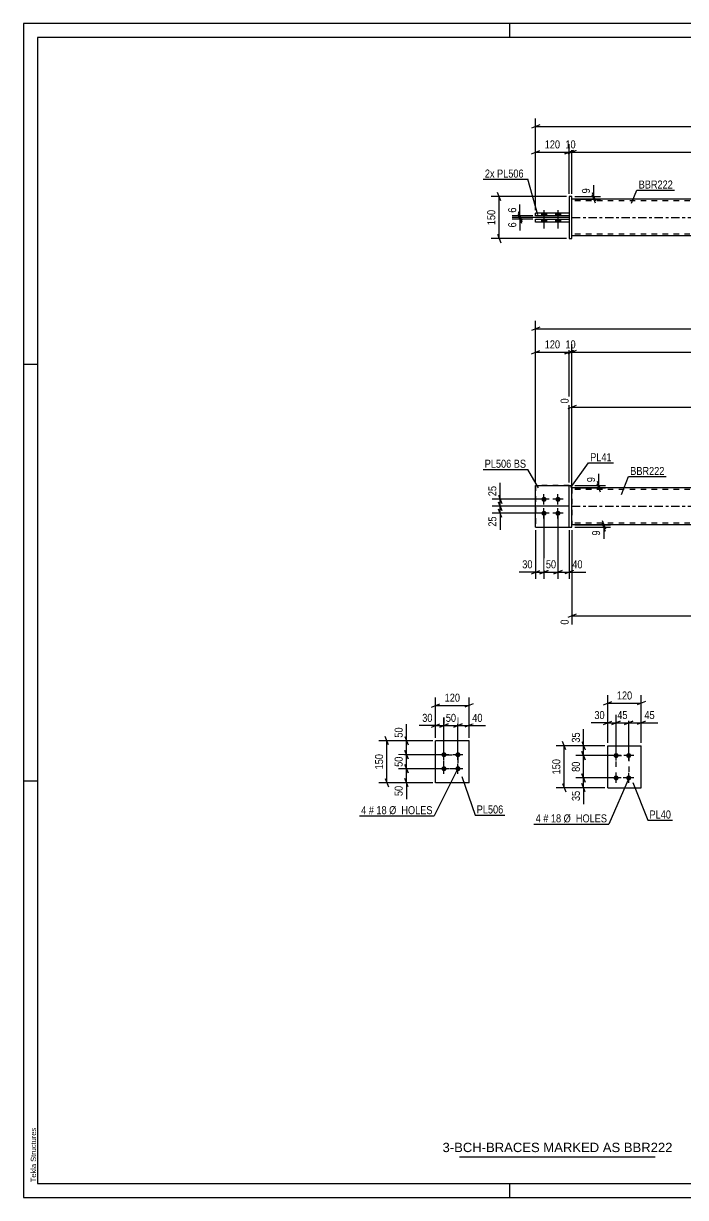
# Model space of a CAD drawing. Header units: millimetres. Extents: x 0 to 594, y 0 to 420.
# Drawn here: x 0 to 236.9, y 0 to 420 of the extents above; entities that cross this region are included whole.
import ezdxf

# ---------------------------------------------------------------- set-up
doc = ezdxf.new("R2010")
doc.units = ezdxf.units.MM
doc.linetypes.add('DXK_LINE_DOT2', pattern=[3.9198, 1.9599, -1.9599])
doc.linetypes.add('DXK_LINE_DOT3', pattern=[5.9187, 2.979, -0.9799, 0.9799, -0.9799])
doc.styles.add('Arial', font='ARIAL.TTF', dxfattribs={"height": 0.2})
doc.styles.add('Arial Narrow', font='ARIALN.TTF', dxfattribs={"height": 0.2})

# ---------------------------------------------------------------- blocks, each defined once
blk = doc.blocks.new('Unknown-581589913-1129')
at = {"color": 5, "linetype": 'Continuous'}
for p, q in [((594, 420), (0, 420)), ((0, 420), (0, 0)), ((174, 415), (174, 420)), ((589, 415), (5, 415)), ((5, 415), (5, 5)), ((5, 298), (0, 298)), ((5, 149), (0, 149)), ((5, 5), (589, 5)), ((174, 0), (174, 5)), ((0, 0), (594, 0))]:
    blk.add_line(p, q, dxfattribs=at)
at = {"color": 174, "linetype": 'Continuous', "style": 'Arial'}
blk.add_text('Tekla Structures', height=1.9102, rotation=90, dxfattribs=at).set_placement((4.5, 5.5))
blk = doc.blocks.new('Bolt-581589913-2193 - 2159')
at = {"linetype": 'Continuous'}
for points in [[(212.04, 157.21, -1), (212.04, 159.01, -1)], [(216.54, 157.21, -1), (216.54, 159.01, -1)], [(212.04, 149.21, -1), (212.04, 151.01, -1)], [(216.54, 149.21, -1), (216.54, 151.01, -1)]]:
    blk.add_hatch(color=1, dxfattribs=at).paths.add_polyline_path(points)
at = {"color": 1, "linetype": 'Continuous'}
for p, q in [((212.04, 156.31), (212.04, 159.91)), ((216.54, 156.31), (216.54, 159.91)), ((213.84, 158.11), (210.24, 158.11)), ((218.34, 158.11), (214.74, 158.11)), ((212.04, 148.31), (212.04, 151.91)), ((216.54, 148.31), (216.54, 151.91)), ((213.84, 150.11), (210.24, 150.11)), ((218.34, 150.11), (214.74, 150.11))]:
    blk.add_line(p, q, dxfattribs=at)
blk = doc.blocks.new('Part-581589913-2198 - 2159')
at = {"color": 2, "linetype": 'Continuous'}
for p, q in [((209.04, 146.61), (209.04, 161.61)), ((209.04, 161.61), (221.04, 161.61)), ((221.04, 146.61), (221.04, 161.61)), ((209.04, 146.61), (221.04, 146.61))]:
    blk.add_line(p, q, dxfattribs=at)
blk = doc.blocks.new('Part-581589913-1677 - 1671')
at = {"linetype": 'Continuous'}
blk.add_hatch(color=2, dxfattribs=at).paths.add_polyline_path([(400.53, 240.67), (399.73, 242.07), (401.33, 242.07)])
at = {"color": 2, "linetype": 'Continuous'}
for p, q in [((430.53, 253.87), (196.23, 253.87)), ((430.53, 240.67), (196.23, 240.67)), ((400.53, 240.67), (399.73, 242.07)), ((399.73, 242.07), (401.33, 242.07)), ((401.33, 242.07), (400.53, 240.67))]:
    blk.add_line(p, q, dxfattribs=at)
at = {"color": 7, "linetype": 'DXK_LINE_DOT2'}
for p, q in [((196.23, 253.87), (196.23, 240.67)), ((430.53, 253.27), (196.23, 253.27)), ((306.64, 253.87), (306.64, 253.27)), ((323.85, 253.87), (323.85, 253.27)), ((430.53, 240.67), (430.53, 253.87)), ((430.53, 241.27), (196.23, 241.27)), ((306.47, 240.67), (306.47, 241.27)), ((323.68, 240.67), (323.68, 241.27))]:
    blk.add_line(p, q, dxfattribs=at)
at = {"color": 7, "linetype": 'DXK_LINE_DOT3'}
blk.add_line((196.23, 247.27), (430.53, 247.27), dxfattribs=at)
at = {"color": 2, "linetype": 'Continuous'}
blk.add_circle((400.53, 241.57), 1, dxfattribs=at)
blk = doc.blocks.new('Bolt-581589913-1691 - 1671')
at = {"linetype": 'Continuous'}
for points in [[(186.23, 248.87, -1), (186.23, 250.67, -1)], [(191.23, 248.87, -1), (191.23, 250.67, -1)], [(186.23, 243.87, -1), (186.23, 245.67, -1)], [(191.23, 243.87, -1), (191.23, 245.67, -1)]]:
    blk.add_hatch(color=1, dxfattribs=at).paths.add_polyline_path(points)
at = {"color": 1, "linetype": 'Continuous'}
for p, q in [((188.03, 249.77), (184.43, 249.77)), ((186.23, 247.97), (186.23, 251.57)), ((193.03, 249.77), (189.43, 249.77)), ((191.23, 247.97), (191.23, 251.57)), ((188.03, 244.77), (184.43, 244.77)), ((186.23, 242.97), (186.23, 246.57)), ((193.03, 244.77), (189.43, 244.77)), ((191.23, 242.97), (191.23, 246.57))]:
    blk.add_line(p, q, dxfattribs=at)
blk = doc.blocks.new('Part-581589913-1702 - 1671')
at = {"color": 2, "linetype": 'Continuous'}
for p, q in [((195.23, 239.77), (195.23, 254.77)), ((195.23, 254.77), (196.23, 254.77)), ((196.23, 239.77), (196.23, 254.77)), ((195.23, 239.77), (196.23, 239.77))]:
    blk.add_line(p, q, dxfattribs=at)
blk = doc.blocks.new('Part-581589913-1707 - 1671')
at = {"color": 7, "linetype": 'DXK_LINE_DOT2'}
for p, q in [((195.23, 254.77), (183.23, 254.77)), ((183.23, 254.77), (183.23, 239.77)), ((195.23, 239.77), (195.23, 254.77)), ((183.23, 239.77), (195.23, 239.77))]:
    blk.add_line(p, q, dxfattribs=at)
blk = doc.blocks.new('Part-581589913-1712 - 1671')
at = {"color": 2, "linetype": 'Continuous'}
for p, q in [((183.23, 239.77), (183.23, 254.77)), ((183.23, 254.77), (195.23, 254.77)), ((183.23, 239.77), (195.23, 239.77))]:
    blk.add_line(p, q, dxfattribs=at)
at = {"color": 7, "linetype": 'DXK_LINE_DOT2'}
blk.add_line((195.23, 239.77), (195.23, 254.77), dxfattribs=at)
blk = doc.blocks.new('Part-581589913-1455 - 1366')
at = {"linetype": 'Continuous'}
blk.add_hatch(color=2, dxfattribs=at).paths.add_polyline_path([(400.53, 350.58), (399.73, 351.98), (401.33, 351.98)])
at = {"color": 2, "linetype": 'Continuous'}
for p, q in [((430.53, 357.18), (196.23, 357.18)), ((306.64, 351.28), (323.85, 351.28)), ((306.64, 351.28), (306.64, 349.88)), ((323.85, 349.88), (306.64, 349.88)), ((323.68, 351.18), (323.68, 351.28)), ((323.68, 349.98), (323.68, 349.88)), ((323.85, 351.28), (323.85, 351.18)), ((323.85, 349.98), (323.85, 349.88)), ((400.53, 350.58), (399.73, 351.98)), ((399.73, 351.98), (401.33, 351.98)), ((401.33, 351.98), (400.53, 350.58)), ((430.53, 343.98), (196.23, 343.98))]:
    blk.add_line(p, q, dxfattribs=at)
at = {"color": 7, "linetype": 'DXK_LINE_DOT2'}
for p, q in [((196.23, 343.98), (196.23, 357.18)), ((430.53, 343.98), (430.53, 357.18)), ((430.53, 356.58), (196.23, 356.58)), ((306.47, 351.28), (306.47, 349.88)), ((306.47, 351.28), (306.64, 351.28)), ((306.64, 349.88), (306.47, 349.88)), ((323.68, 351.28), (323.68, 349.98)), ((323.85, 351.28), (323.85, 349.98)), ((430.53, 344.58), (196.23, 344.58))]:
    blk.add_line(p, q, dxfattribs=at)
at = {"color": 7, "linetype": 'DXK_LINE_DOT3'}
blk.add_line((196.23, 350.58), (430.53, 350.58), dxfattribs=at)
at = {"color": 2, "linetype": 'Continuous'}
blk.add_circle((400.53, 351.48), 1, dxfattribs=at)
blk = doc.blocks.new('Part-581589913-1417 - 1366')
at = {"color": 2, "linetype": 'Continuous'}
for p, q in [((183.23, 349.98), (195.23, 349.98)), ((183.23, 348.98), (183.23, 349.98)), ((195.23, 348.98), (183.23, 348.98)), ((195.23, 349.98), (195.23, 348.98))]:
    blk.add_line(p, q, dxfattribs=at)
blk = doc.blocks.new('Bolt-581589913-1370 - 1366')
at = {"linetype": 'Continuous'}
for points in [[(185.33, 351.18), (187.13, 351.18), (187.13, 352.18), (185.33, 352.18)], [(185.33, 351.18), (187.13, 351.18), (187.13, 352.18), (185.33, 352.18)], [(185.33, 348.98), (187.13, 348.98), (187.13, 349.98), (185.33, 349.98)], [(185.33, 348.98), (187.13, 348.98), (187.13, 349.98), (185.33, 349.98)], [(190.33, 351.18), (192.13, 351.18), (192.13, 352.18), (190.33, 352.18)], [(190.33, 351.18), (192.13, 351.18), (192.13, 352.18), (190.33, 352.18)], [(190.33, 348.98), (192.13, 348.98), (192.13, 349.98), (190.33, 349.98)], [(190.33, 348.98), (192.13, 348.98), (192.13, 349.98), (190.33, 349.98)]]:
    blk.add_hatch(color=1, dxfattribs=at).paths.add_polyline_path(points)
at = {"color": 1, "linetype": 'Continuous'}
for p, q in [((186.23, 353.18), (186.23, 346.68)), ((186.23, 353.18), (186.23, 346.68)), ((191.23, 353.18), (191.23, 346.68)), ((191.23, 353.18), (191.23, 346.68)), ((185.33, 352.18), (185.33, 351.18)), ((185.33, 352.18), (185.33, 351.18)), ((185.33, 349.98), (185.33, 348.98)), ((185.33, 349.98), (185.33, 348.98)), ((187.13, 352.18), (187.13, 351.18)), ((187.13, 352.18), (187.13, 351.18)), ((187.13, 349.98), (187.13, 348.98)), ((187.13, 349.98), (187.13, 348.98)), ((190.33, 352.18), (190.33, 351.18)), ((190.33, 352.18), (190.33, 351.18)), ((190.33, 349.98), (190.33, 348.98)), ((190.33, 349.98), (190.33, 348.98)), ((192.13, 352.18), (192.13, 351.18)), ((192.13, 352.18), (192.13, 351.18)), ((192.13, 349.98), (192.13, 348.98)), ((192.13, 349.98), (192.13, 348.98))]:
    blk.add_line(p, q, dxfattribs=at)
blk = doc.blocks.new('Part-581589913-1412 - 1366')
at = {"color": 2, "linetype": 'Continuous'}
for p, q in [((195.23, 352.18), (183.23, 352.18)), ((183.23, 351.18), (183.23, 352.18)), ((195.23, 351.18), (183.23, 351.18)), ((195.23, 352.18), (195.23, 351.18))]:
    blk.add_line(p, q, dxfattribs=at)
blk = doc.blocks.new('Part-581589913-1397 - 1366')
at = {"color": 2, "linetype": 'Continuous'}
for p, q in [((196.23, 358.08), (195.23, 358.08)), ((195.23, 358.08), (195.23, 343.08)), ((196.23, 343.08), (196.23, 358.08)), ((195.23, 343.08), (196.23, 343.08))]:
    blk.add_line(p, q, dxfattribs=at)
blk = doc.blocks.new('Part-581589913-4058 - 4057')
at = {"color": 2, "linetype": 'Continuous'}
for p, q in [((159.44, 163.4), (147.44, 163.4)), ((147.44, 148.4), (147.44, 163.4)), ((159.44, 148.4), (159.44, 163.4)), ((159.44, 148.4), (147.44, 148.4))]:
    blk.add_line(p, q, dxfattribs=at)
blk = doc.blocks.new('Bolt-581589913-4059 - 4057')
at = {"linetype": 'Continuous'}
for points in [[(150.44, 157.5, -1), (150.44, 159.3, -1)], [(155.44, 157.5, -1), (155.44, 159.3, -1)], [(150.44, 152.5, -1), (150.44, 154.3, -1)], [(155.44, 152.5, -1), (155.44, 154.3, -1)]]:
    blk.add_hatch(color=1, dxfattribs=at).paths.add_polyline_path(points)
at = {"color": 1, "linetype": 'Continuous'}
for p, q in [((150.44, 156.6), (150.44, 160.2)), ((155.44, 156.6), (155.44, 160.2)), ((152.24, 158.4), (148.64, 158.4)), ((157.24, 158.4), (153.64, 158.4)), ((152.24, 153.4), (148.64, 153.4)), ((150.44, 151.6), (150.44, 155.2)), ((157.24, 153.4), (153.64, 153.4)), ((155.44, 151.6), (155.44, 155.2))]:
    blk.add_line(p, q, dxfattribs=at)
blk = doc.blocks.new('Rectangle-581589913-2382 - 2159')
at = {"color": 1, "linetype": 'DXK_LINE_DOT2'}
blk.add_lwpolyline([(212.04, 158.11), (216.54, 158.11), (216.54, 150.11), (212.04, 150.11), (212.04, 158.11)], close=True, dxfattribs=at)
blk = doc.blocks.new('Rectangle-581589913-4421 - 4057')
at = {"color": 1, "linetype": 'DXK_LINE_DOT3'}
blk.add_lwpolyline([(150.44, 158.4), (155.44, 158.4), (155.44, 153.4), (150.44, 153.4), (150.44, 158.4)], close=True, dxfattribs=at)
blk = doc.blocks.new('StraightDimension-581589913-2275 - 2159')
at = {"color": 7, "linetype": 'Continuous'}
for p, q in [((208.04, 161.61), (197.56, 161.61)), ((199.81, 163.11), (201.01, 160.11)), ((201.01, 156.61), (199.81, 159.61)), ((200.41, 158.11), (200.41, 161.61)), ((211.04, 158.11), (197.56, 158.11))]:
    blk.add_line(p, q, dxfattribs=at)
at = {"color": 0}
blk.add_wipeout([(199.66, 166.99), (195.46, 166.99), (195.46, 162.13), (199.66, 162.13)], dxfattribs=at)
at = {"color": 7, "linetype": 'Continuous'}
blk.add_line((200.41, 161.61), (200.41, 167.52), dxfattribs=at)
blk.add_line((200.41, 161.61), (200.41, 167.52), dxfattribs=at)
at = {"color": 3, "style": 'Arial Narrow'}
blk.add_text('35', height=2.863, rotation=90.0002, dxfattribs=at).set_placement((199.06, 162.73))
blk = doc.blocks.new('StraightDimension-581589913-2298 - 2159')
at = {"color": 7, "linetype": 'Continuous'}
for p, q in [((199.81, 151.61), (201.01, 148.61)), ((211.04, 150.11), (197.56, 150.11)), ((201.01, 145.11), (199.81, 148.11)), ((200.41, 146.61), (200.41, 150.11)), ((208.04, 146.61), (197.56, 146.61))]:
    blk.add_line(p, q, dxfattribs=at)
at = {"color": 0}
blk.add_wipeout([(199.66, 146.08), (195.46, 146.08), (195.46, 141.23), (199.66, 141.23)], dxfattribs=at)
at = {"color": 7, "linetype": 'Continuous'}
blk.add_line((200.41, 146.61), (200.41, 140.7), dxfattribs=at)
blk.add_line((200.41, 146.61), (200.41, 140.7), dxfattribs=at)
at = {"color": 3, "style": 'Arial Narrow'}
blk.add_text('35', height=2.863, rotation=90.0002, dxfattribs=at).set_placement((199.06, 141.83))
blk = doc.blocks.new('StraightDimension-581589913-2329 - 2159')
at = {"color": 7, "linetype": 'Continuous'}
for p, q in [((216.54, 159.11), (216.54, 172.67)), ((221.04, 162.61), (221.04, 172.67)), ((215.04, 169.22), (218.04, 170.42)), ((216.54, 169.82), (221.04, 169.82)), ((222.54, 170.42), (219.54, 169.22))]:
    blk.add_line(p, q, dxfattribs=at)
at = {"color": 0}
blk.add_wipeout([(226.42, 170.57), (226.42, 174.77), (221.56, 174.77), (221.56, 170.57)], dxfattribs=at)
at = {"color": 7, "linetype": 'Continuous'}
blk.add_line((221.04, 169.82), (226.95, 169.82), dxfattribs=at)
blk.add_line((221.04, 169.82), (226.95, 169.82), dxfattribs=at)
at = {"color": 3, "style": 'Arial Narrow'}
blk.add_text('45', height=2.863, dxfattribs=at).set_placement((222.16, 171.17))
blk = doc.blocks.new('StraightDimension-581589913-2288 - 2159')
at = {"color": 7, "linetype": 'Continuous'}
for p, q in [((199.81, 159.61), (201.01, 156.61)), ((211.04, 158.11), (197.56, 158.11)), ((200.41, 150.11), (200.41, 158.11)), ((201.01, 148.61), (199.81, 151.61)), ((211.04, 150.11), (197.56, 150.11))]:
    blk.add_line(p, q, dxfattribs=at)
at = {"color": 0}
blk.add_wipeout([(199.66, 156.54), (195.46, 156.54), (195.46, 151.68), (199.66, 151.68)], dxfattribs=at)
at = {"color": 3, "style": 'Arial Narrow'}
blk.add_text('80', height=2.863, rotation=90.0002, dxfattribs=at).set_placement((199.06, 152.28))
blk = doc.blocks.new('StraightDimension-581589913-2312 - 2159')
at = {"color": 7, "linetype": 'Continuous'}
for p, q in [((208.04, 161.61), (190.56, 161.61)), ((194.01, 160.11), (192.81, 163.11)), ((193.41, 146.61), (193.41, 161.61)), ((192.81, 148.11), (194.01, 145.11)), ((208.04, 146.61), (190.56, 146.61))]:
    blk.add_line(p, q, dxfattribs=at)
at = {"color": 0}
blk.add_wipeout([(192.66, 157.45), (188.46, 157.45), (188.46, 150.77), (192.66, 150.77)], dxfattribs=at)
at = {"color": 3, "style": 'Arial Narrow'}
blk.add_text('150', height=2.863, rotation=90.0002, dxfattribs=at).set_placement((192.06, 151.37))
blk = doc.blocks.new('StraightDimension-581589913-2342 - 2159')
at = {"color": 7, "linetype": 'Continuous'}
for p, q in [((212.04, 159.11), (212.04, 172.67)), ((216.54, 159.11), (216.54, 172.67)), ((210.54, 169.22), (213.54, 170.42)), ((212.04, 169.82), (216.54, 169.82)), ((218.04, 170.42), (215.04, 169.22))]:
    blk.add_line(p, q, dxfattribs=at)
at = {"color": 0}
blk.add_wipeout([(216.72, 170.57), (216.72, 174.77), (211.86, 174.77), (211.86, 170.57)], dxfattribs=at)
at = {"color": 3, "style": 'Arial Narrow'}
blk.add_text('45', height=2.863, dxfattribs=at).set_placement((212.46, 171.17))
blk = doc.blocks.new('StraightDimension-581589913-2352 - 2159')
at = {"color": 7, "linetype": 'Continuous'}
for p, q in [((209.04, 162.61), (209.04, 172.67)), ((212.04, 159.11), (212.04, 172.67)), ((207.54, 169.22), (210.54, 170.42)), ((209.04, 169.82), (212.04, 169.82)), ((213.54, 170.42), (210.54, 169.22))]:
    blk.add_line(p, q, dxfattribs=at)
at = {"color": 0}
blk.add_wipeout([(208.51, 170.57), (208.51, 174.77), (203.66, 174.77), (203.66, 170.57)], dxfattribs=at)
at = {"color": 7, "linetype": 'Continuous'}
blk.add_line((209.04, 169.82), (203.13, 169.82), dxfattribs=at)
blk.add_line((209.04, 169.82), (203.13, 169.82), dxfattribs=at)
at = {"color": 3, "style": 'Arial Narrow'}
blk.add_text('30', height=2.863, dxfattribs=at).set_placement((204.26, 171.17))
blk = doc.blocks.new('StraightDimension-581589913-2366 - 2159')
at = {"color": 7, "linetype": 'Continuous'}
for p, q in [((207.54, 176.22), (210.54, 177.42)), ((209.04, 162.61), (209.04, 179.67)), ((209.04, 176.82), (221.04, 176.82)), ((222.54, 177.42), (219.54, 176.22)), ((221.04, 162.61), (221.04, 179.67))]:
    blk.add_line(p, q, dxfattribs=at)
at = {"color": 0}
blk.add_wipeout([(218.38, 177.57), (218.38, 181.77), (211.7, 181.77), (211.7, 177.57)], dxfattribs=at)
at = {"color": 3, "style": 'Arial Narrow'}
blk.add_text('120', height=2.863, dxfattribs=at).set_placement((212.3, 178.17))
blk = doc.blocks.new('StraightDimension-581589913-1914 - 1671')
at = {"color": 7, "linetype": 'Continuous'}
for p, q in [((169.93, 248.77), (171.13, 245.77)), ((195.23, 247.27), (167.68, 247.27)), ((185.23, 244.77), (167.68, 244.77)), ((171.13, 243.27), (169.93, 246.27)), ((170.53, 244.77), (170.53, 247.27))]:
    blk.add_line(p, q, dxfattribs=at)
at = {"color": 0}
blk.add_wipeout([(169.78, 244.24), (165.58, 244.24), (165.58, 239.39), (169.78, 239.39)], dxfattribs=at)
at = {"color": 7, "linetype": 'Continuous'}
blk.add_line((170.53, 244.77), (170.53, 238.86), dxfattribs=at)
blk.add_line((170.53, 244.77), (170.53, 238.86), dxfattribs=at)
at = {"color": 3, "style": 'Arial Narrow'}
blk.add_text('25', height=2.863, rotation=90.0002, dxfattribs=at).set_placement((169.18, 239.99))
blk = doc.blocks.new('StraightDimension-581589913-1883 - 1671')
at = {"color": 7, "linetype": 'Continuous'}
for p, q in [((197.23, 240.67), (210.04, 240.67)), ((197.23, 239.77), (210.04, 239.77)), ((207.04, 242.17), (208.24, 239.17)), ((208.24, 238.27), (207.04, 241.27)), ((207.64, 239.77), (207.64, 240.67))]:
    blk.add_line(p, q, dxfattribs=at)
at = {"color": 0}
blk.add_wipeout([(206.89, 239.24), (202.69, 239.24), (202.69, 236.22), (206.89, 236.22)], dxfattribs=at)
at = {"color": 7, "linetype": 'Continuous'}
blk.add_line((207.64, 239.77), (207.64, 235.69), dxfattribs=at)
blk.add_line((207.64, 239.77), (207.64, 235.69), dxfattribs=at)
at = {"color": 3, "style": 'Arial Narrow'}
blk.add_text('9', height=2.86, rotation=90.0002, dxfattribs=at).set_placement((206.29, 236.82))
blk = doc.blocks.new('StraightDimension-581589913-1901 - 1671')
at = {"color": 7, "linetype": 'Continuous'}
for p, q in [((185.23, 249.77), (167.68, 249.77)), ((169.93, 251.27), (171.13, 248.27)), ((171.13, 245.77), (169.93, 248.77)), ((170.53, 247.27), (170.53, 249.77)), ((195.23, 247.27), (167.68, 247.27))]:
    blk.add_line(p, q, dxfattribs=at)
at = {"color": 0}
blk.add_wipeout([(169.78, 255.15), (165.58, 255.15), (165.58, 250.29), (169.78, 250.29)], dxfattribs=at)
at = {"color": 7, "linetype": 'Continuous'}
blk.add_line((170.53, 249.77), (170.53, 255.68), dxfattribs=at)
blk.add_line((170.53, 249.77), (170.53, 255.68), dxfattribs=at)
at = {"color": 3, "style": 'Arial Narrow'}
blk.add_text('25', height=2.863, rotation=90.0002, dxfattribs=at).set_placement((169.18, 250.89))
blk = doc.blocks.new('StraightDimension-581589913-1728 - 1671')
at = {"color": 7, "linetype": 'Continuous'}
for p, q in [((184.73, 311.35), (181.73, 310.15)), ((183.23, 255.77), (183.23, 313.6)), ((442.03, 310.15), (445.03, 311.35)), ((443.53, 255.77), (443.53, 313.6)), ((183.23, 310.75), (443.53, 310.75))]:
    blk.add_line(p, q, dxfattribs=at)
at = {"color": 0}
blk.add_wipeout([(317.64, 311.5), (317.64, 315.7), (309.12, 315.7), (309.12, 311.5)], dxfattribs=at)
at = {"color": 3, "style": 'Arial Narrow'}
blk.add_text('2603', height=2.863, dxfattribs=at).set_placement((309.72, 312.1))
blk = doc.blocks.new('StraightDimension-581589913-1805 - 1671')
at = {"color": 7, "linetype": 'Continuous'}
for p, q in [((186.23, 243.77), (186.23, 221.35)), ((183.23, 238.77), (183.23, 221.35)), ((181.73, 223.15), (184.73, 224.35)), ((183.23, 223.75), (186.23, 223.75)), ((187.73, 224.35), (184.73, 223.15))]:
    blk.add_line(p, q, dxfattribs=at)
at = {"color": 0}
blk.add_wipeout([(182.71, 224.5), (182.71, 228.7), (177.85, 228.7), (177.85, 224.5)], dxfattribs=at)
at = {"color": 7, "linetype": 'Continuous'}
blk.add_line((183.23, 223.75), (177.33, 223.75), dxfattribs=at)
blk.add_line((183.23, 223.75), (177.33, 223.75), dxfattribs=at)
at = {"color": 3, "style": 'Arial Narrow'}
blk.add_text('30', height=2.863, dxfattribs=at).set_placement((178.45, 225.1))
blk = doc.blocks.new('StraightDimension-581589913-1815 - 1671')
at = {"color": 7, "linetype": 'Continuous'}
for p, q in [((186.23, 243.77), (186.23, 221.35)), ((191.23, 243.77), (191.23, 221.35)), ((184.73, 223.15), (187.73, 224.35)), ((186.23, 223.75), (191.23, 223.75)), ((192.73, 224.35), (189.73, 223.15))]:
    blk.add_line(p, q, dxfattribs=at)
at = {"color": 0}
blk.add_wipeout([(191.16, 224.5), (191.16, 228.7), (186.3, 228.7), (186.3, 224.5)], dxfattribs=at)
at = {"color": 3, "style": 'Arial Narrow'}
blk.add_text('50', height=2.863, dxfattribs=at).set_placement((186.9, 225.1))
blk = doc.blocks.new('StraightDimension-581589913-1822 - 1671')
at = {"color": 7, "linetype": 'Continuous'}
for p, q in [((191.23, 243.77), (191.23, 221.35)), ((195.23, 238.77), (195.23, 221.35)), ((189.73, 223.15), (192.73, 224.35)), ((191.23, 223.75), (195.23, 223.75)), ((196.73, 224.35), (193.73, 223.15))]:
    blk.add_line(p, q, dxfattribs=at)
at = {"color": 0}
blk.add_wipeout([(200.61, 224.5), (200.61, 228.7), (195.76, 228.7), (195.76, 224.5)], dxfattribs=at)
at = {"color": 7, "linetype": 'Continuous'}
blk.add_line((195.23, 223.75), (201.14, 223.75), dxfattribs=at)
blk.add_line((195.23, 223.75), (201.14, 223.75), dxfattribs=at)
at = {"color": 3, "style": 'Arial Narrow'}
blk.add_text('40', height=2.863, dxfattribs=at).set_placement((196.36, 225.1))
blk = doc.blocks.new('StraightDimension-581589913-4436 - 1671')
at = {"color": 7, "linetype": 'Continuous'}
for p, q in [((181.73, 301.82), (184.73, 303.02)), ((183.23, 255.77), (183.23, 305.27)), ((183.23, 302.42), (195.23, 302.42)), ((196.73, 303.02), (193.73, 301.82)), ((195.23, 255.77), (195.23, 305.27))]:
    blk.add_line(p, q, dxfattribs=at)
at = {"color": 0}
blk.add_wipeout([(192.57, 303.17), (192.57, 307.37), (185.89, 307.37), (185.89, 303.17)], dxfattribs=at)
at = {"color": 3, "style": 'Arial Narrow'}
blk.add_text('120', height=2.863, dxfattribs=at).set_placement((186.49, 303.77))
blk = doc.blocks.new('StraightDimension-581589913-1870 - 1671')
at = {"color": 7, "linetype": 'Continuous'}
for p, q in [((306.57, 239.67), (306.57, 199.48)), ((196.23, 238.77), (196.23, 204.96)), ((197.73, 208.69), (194.73, 207.49)), ((196.23, 208.09), (306.57, 208.09)), ((305.07, 207.49), (308.07, 208.69))]:
    blk.add_line(p, q, dxfattribs=at)
at = {"color": 0}
blk.add_wipeout([(255.66, 208.84), (255.66, 213.04), (247.14, 213.04), (247.14, 208.84)], dxfattribs=at)
at = {"color": 0, "linetype": 'Continuous'}
for points in [[(195.63, 207.39), (191.43, 207.39), (191.43, 204.36), (195.63, 204.36)], [(305.97, 207.39), (301.77, 207.39), (301.77, 198.88), (305.97, 198.88)]]:
    blk.add_wipeout(points, dxfattribs=at)
at = {"color": 3, "style": 'Arial Narrow'}
blk.add_text('1103', height=2.863, dxfattribs=at).set_placement((247.74, 209.44))
at = {"color": 3, "linetype": 'Continuous', "style": 'Arial Narrow'}
for s, height, p in [('0', 2.86, (195.03, 204.96)), ('1103', 2.863, (305.37, 199.48))]:
    blk.add_text(s, height=height, rotation=90.0002, dxfattribs=at).set_placement(p)
blk = doc.blocks.new('StraightDimension-581589913-1892 - 1671')
at = {"color": 7, "linetype": 'Continuous'}
for p, q in [((205.23, 256.27), (206.43, 253.27)), ((197.23, 254.77), (208.23, 254.77)), ((197.23, 253.87), (208.23, 253.87)), ((206.43, 252.37), (205.23, 255.37)), ((205.83, 253.87), (205.83, 254.77))]:
    blk.add_line(p, q, dxfattribs=at)
at = {"color": 0}
blk.add_wipeout([(205.08, 258.32), (200.88, 258.32), (200.88, 255.29), (205.08, 255.29)], dxfattribs=at)
at = {"color": 7, "linetype": 'Continuous'}
blk.add_line((205.83, 254.77), (205.83, 258.85), dxfattribs=at)
blk.add_line((205.83, 254.77), (205.83, 258.85), dxfattribs=at)
at = {"color": 3, "style": 'Arial Narrow'}
blk.add_text('9', height=2.86, rotation=90.0002, dxfattribs=at).set_placement((204.48, 255.89))
blk = doc.blocks.new('StraightDimension-581589913-4435 - 1671')
at = {"color": 7, "linetype": 'Continuous'}
for p, q in [((193.73, 301.82), (196.73, 303.02)), ((197.73, 303.02), (194.73, 301.82)), ((195.23, 255.77), (195.23, 305.27)), ((195.23, 302.42), (196.23, 302.42)), ((196.23, 255.77), (196.23, 305.27))]:
    blk.add_line(p, q, dxfattribs=at)
at = {"color": 0}
blk.add_wipeout([(198.16, 303.17), (198.16, 307.37), (193.3, 307.37), (193.3, 303.17)], dxfattribs=at)
at = {"color": 3, "style": 'Arial Narrow'}
blk.add_text('10', height=2.863, dxfattribs=at).set_placement((193.9, 303.77))
blk = doc.blocks.new('StraightDimension-581589913-4434 - 1671')
at = {"color": 7, "linetype": 'Continuous'}
for p, q in [((197.73, 303.02), (194.73, 301.82)), ((196.23, 255.77), (196.23, 305.27)), ((196.23, 302.42), (430.53, 302.42)), ((429.03, 301.82), (432.03, 303.02)), ((430.53, 255.77), (430.53, 305.27))]:
    blk.add_line(p, q, dxfattribs=at)
at = {"color": 0}
blk.add_wipeout([(317.64, 303.17), (317.64, 307.37), (309.12, 307.37), (309.12, 303.17)], dxfattribs=at)
at = {"color": 3, "style": 'Arial Narrow'}
blk.add_text('2343', height=2.863, dxfattribs=at).set_placement((309.72, 303.77))
blk = doc.blocks.new('StraightDimension-581589913-2864 - 1671')
at = {"color": 7, "linetype": 'Continuous'}
for p, q in [((306.75, 254.87), (306.75, 291.37)), ((196.23, 254.87), (196.23, 285.89)), ((197.73, 283.36), (194.73, 282.16)), ((196.23, 282.76), (306.75, 282.76)), ((305.25, 282.16), (308.25, 283.36))]:
    blk.add_line(p, q, dxfattribs=at)
at = {"color": 0, "linetype": 'Continuous'}
for points in [[(306.15, 291.97), (301.95, 291.97), (301.95, 283.46), (306.15, 283.46)], [(195.63, 286.49), (191.43, 286.49), (191.43, 283.46), (195.63, 283.46)]]:
    blk.add_wipeout(points, dxfattribs=at)
at = {"color": 0}
blk.add_wipeout([(255.75, 283.51), (255.75, 287.71), (247.23, 287.71), (247.23, 283.51)], dxfattribs=at)
at = {"color": 3, "linetype": 'Continuous', "style": 'Arial Narrow'}
for s, height, p in [('1105', 2.863, (305.55, 284.06)), ('0', 2.86, (195.03, 284.06))]:
    blk.add_text(s, height=height, rotation=90.0002, dxfattribs=at).set_placement(p)
at = {"color": 3, "style": 'Arial Narrow'}
blk.add_text('1105', height=2.863, dxfattribs=at).set_placement((247.83, 284.11))
blk = doc.blocks.new('StraightDimension-581589913-1574 - 1366')
at = {"color": 7, "linetype": 'Continuous'}
for p, q in [((197.73, 374.56), (194.73, 373.36)), ((196.23, 359.08), (196.23, 376.81)), ((196.23, 373.96), (430.53, 373.96)), ((429.03, 373.36), (432.03, 374.56)), ((430.53, 359.08), (430.53, 376.81))]:
    blk.add_line(p, q, dxfattribs=at)
at = {"color": 0}
blk.add_wipeout([(317.64, 374.71), (317.64, 378.91), (309.12, 378.91), (309.12, 374.71)], dxfattribs=at)
at = {"color": 3, "style": 'Arial Narrow'}
blk.add_text('2343', height=2.863, dxfattribs=at).set_placement((309.72, 375.31))
blk = doc.blocks.new('StraightDimension-581589913-1523 - 1366')
at = {"color": 7, "linetype": 'Continuous'}
for p, q in [((194.23, 358.08), (167.29, 358.08)), ((170.74, 356.58), (169.54, 359.58)), ((170.14, 343.08), (170.14, 358.08)), ((169.54, 344.58), (170.74, 341.58)), ((194.23, 343.08), (167.29, 343.08))]:
    blk.add_line(p, q, dxfattribs=at)
at = {"color": 0}
blk.add_wipeout([(169.39, 353.93), (165.19, 353.93), (165.19, 347.24), (169.39, 347.24)], dxfattribs=at)
at = {"color": 3, "style": 'Arial Narrow'}
blk.add_text('150', height=2.863, rotation=90.0002, dxfattribs=at).set_placement((168.79, 347.84))
blk = doc.blocks.new('StraightDimension-581589913-1469 - 1366')
at = {"color": 7, "linetype": 'Continuous'}
for p, q in [((197.23, 358.08), (206.41, 358.08)), ((197.23, 357.18), (206.41, 357.18)), ((203.41, 359.58), (204.61, 356.58)), ((204.61, 355.68), (203.41, 358.68)), ((204.01, 357.18), (204.01, 358.08))]:
    blk.add_line(p, q, dxfattribs=at)
at = {"color": 0}
blk.add_wipeout([(203.26, 361.64), (199.06, 361.64), (199.06, 358.61), (203.26, 358.61)], dxfattribs=at)
at = {"color": 7, "linetype": 'Continuous'}
blk.add_line((204.01, 358.08), (204.01, 362.16), dxfattribs=at)
blk.add_line((204.01, 358.08), (204.01, 362.16), dxfattribs=at)
at = {"color": 3, "style": 'Arial Narrow'}
blk.add_text('9', height=2.86, rotation=90.0002, dxfattribs=at).set_placement((202.66, 359.21))
blk = doc.blocks.new('StraightDimension-581589913-1487 - 1366')
at = {"color": 7, "linetype": 'Continuous'}
for p, q in [((182.23, 351.18), (174.79, 351.18)), ((195.23, 350.58), (174.79, 350.58)), ((177.04, 352.68), (178.24, 349.68)), ((178.24, 349.08), (177.04, 352.08)), ((177.64, 350.58), (177.64, 351.18))]:
    blk.add_line(p, q, dxfattribs=at)
at = {"color": 0}
blk.add_wipeout([(176.89, 354.74), (172.69, 354.74), (172.69, 351.71), (176.89, 351.71)], dxfattribs=at)
at = {"color": 7, "linetype": 'Continuous'}
blk.add_line((177.64, 351.18), (177.64, 355.26), dxfattribs=at)
blk.add_line((177.64, 351.18), (177.64, 355.26), dxfattribs=at)
at = {"color": 3, "style": 'Arial Narrow'}
blk.add_text('6', height=2.86, rotation=90.0002, dxfattribs=at).set_placement((176.29, 352.31))
blk = doc.blocks.new('StraightDimension-581589913-1506 - 1366')
at = {"color": 7, "linetype": 'Continuous'}
for p, q in [((195.23, 350.58), (174.79, 350.58)), ((182.23, 349.98), (174.79, 349.98)), ((177.04, 352.08), (178.24, 349.08)), ((178.24, 348.48), (177.04, 351.48)), ((177.64, 349.98), (177.64, 350.58))]:
    blk.add_line(p, q, dxfattribs=at)
at = {"color": 0}
blk.add_wipeout([(176.89, 349.46), (172.69, 349.46), (172.69, 346.43), (176.89, 346.43)], dxfattribs=at)
at = {"color": 7, "linetype": 'Continuous'}
blk.add_line((177.64, 349.98), (177.64, 345.9), dxfattribs=at)
blk.add_line((177.64, 349.98), (177.64, 345.9), dxfattribs=at)
at = {"color": 3, "style": 'Arial Narrow'}
blk.add_text('6', height=2.86, rotation=90.0002, dxfattribs=at).set_placement((176.29, 347.03))
blk = doc.blocks.new('StraightDimension-581589913-1543 - 1366')
at = {"color": 7, "linetype": 'Continuous'}
for p, q in [((184.73, 383.78), (181.73, 382.58)), ((183.23, 353.18), (183.23, 386.03)), ((183.23, 383.18), (443.53, 383.18)), ((442.03, 382.58), (445.03, 383.78)), ((443.53, 353.18), (443.53, 386.03))]:
    blk.add_line(p, q, dxfattribs=at)
at = {"color": 0}
blk.add_wipeout([(317.64, 383.93), (317.64, 388.13), (309.12, 388.13), (309.12, 383.93)], dxfattribs=at)
at = {"color": 3, "style": 'Arial Narrow'}
blk.add_text('2603', height=2.863, dxfattribs=at).set_placement((309.72, 384.53))
blk = doc.blocks.new('StraightDimension-581589913-1554 - 1366')
at = {"color": 7, "linetype": 'Continuous'}
for p, q in [((193.73, 373.36), (196.73, 374.56)), ((197.73, 374.56), (194.73, 373.36)), ((195.23, 359.08), (195.23, 376.81)), ((195.23, 373.96), (196.23, 373.96)), ((196.23, 359.08), (196.23, 376.81))]:
    blk.add_line(p, q, dxfattribs=at)
at = {"color": 0}
blk.add_wipeout([(198.16, 374.71), (198.16, 378.91), (193.3, 378.91), (193.3, 374.71)], dxfattribs=at)
at = {"color": 3, "style": 'Arial Narrow'}
blk.add_text('10', height=2.863, dxfattribs=at).set_placement((193.9, 375.31))
blk = doc.blocks.new('StraightDimension-581589913-1564 - 1366')
at = {"color": 7, "linetype": 'Continuous'}
for p, q in [((181.73, 373.36), (184.73, 374.56)), ((183.23, 353.18), (183.23, 376.81)), ((183.23, 373.96), (195.23, 373.96)), ((196.73, 374.56), (193.73, 373.36)), ((195.23, 359.08), (195.23, 376.81))]:
    blk.add_line(p, q, dxfattribs=at)
at = {"color": 0}
blk.add_wipeout([(192.57, 374.71), (192.57, 378.91), (185.89, 378.91), (185.89, 374.71)], dxfattribs=at)
at = {"color": 3, "style": 'Arial Narrow'}
blk.add_text('120', height=2.863, dxfattribs=at).set_placement((186.49, 375.31))
blk = doc.blocks.new('StraightDimension-581589913-4110 - 4057')
at = {"color": 7, "linetype": 'Continuous'}
for p, q in [((136.4, 164.9), (137.6, 161.9)), ((146.44, 163.4), (134.15, 163.4)), ((137.6, 156.9), (136.4, 159.9)), ((137, 158.4), (137, 163.4)), ((149.44, 158.4), (134.15, 158.4))]:
    blk.add_line(p, q, dxfattribs=at)
at = {"color": 0}
blk.add_wipeout([(136.25, 168.78), (132.05, 168.78), (132.05, 163.92), (136.25, 163.92)], dxfattribs=at)
at = {"color": 7, "linetype": 'Continuous'}
blk.add_line((137, 163.4), (137, 169.3), dxfattribs=at)
blk.add_line((137, 163.4), (137, 169.3), dxfattribs=at)
at = {"color": 3, "style": 'Arial Narrow'}
blk.add_text('50', height=2.863, rotation=90.0002, dxfattribs=at).set_placement((135.65, 164.52))
blk = doc.blocks.new('StraightDimension-581589913-4111 - 4057')
at = {"color": 7, "linetype": 'Continuous'}
for p, q in [((136.4, 159.9), (137.6, 156.9)), ((149.44, 158.4), (134.15, 158.4)), ((137, 153.4), (137, 158.4)), ((149.44, 153.4), (134.15, 153.4)), ((137.6, 151.9), (136.4, 154.9))]:
    blk.add_line(p, q, dxfattribs=at)
at = {"color": 0}
blk.add_wipeout([(136.25, 158.33), (132.05, 158.33), (132.05, 153.47), (136.25, 153.47)], dxfattribs=at)
at = {"color": 3, "style": 'Arial Narrow'}
blk.add_text('50', height=2.863, rotation=90.0002, dxfattribs=at).set_placement((135.65, 154.07))
blk = doc.blocks.new('StraightDimension-581589913-4112 - 4057')
at = {"color": 7, "linetype": 'Continuous'}
for p, q in [((149.44, 153.4), (134.15, 153.4)), ((136.4, 154.9), (137.6, 151.9)), ((137, 148.4), (137, 153.4)), ((146.44, 148.4), (134.15, 148.4)), ((137.6, 146.9), (136.4, 149.9))]:
    blk.add_line(p, q, dxfattribs=at)
at = {"color": 0}
blk.add_wipeout([(136.25, 147.87), (132.05, 147.87), (132.05, 143.02), (136.25, 143.02)], dxfattribs=at)
at = {"color": 7, "linetype": 'Continuous'}
blk.add_line((137, 148.4), (137, 142.49), dxfattribs=at)
blk.add_line((137, 148.4), (137, 142.49), dxfattribs=at)
at = {"color": 3, "style": 'Arial Narrow'}
blk.add_text('50', height=2.863, rotation=90.0002, dxfattribs=at).set_placement((135.65, 143.62))
blk = doc.blocks.new('StraightDimension-581589913-4122 - 4057')
at = {"color": 7, "linetype": 'Continuous'}
for p, q in [((130.6, 161.9), (129.4, 164.9)), ((146.44, 163.4), (127.15, 163.4)), ((130, 148.4), (130, 163.4)), ((146.44, 148.4), (127.15, 148.4)), ((129.4, 149.9), (130.6, 146.9))]:
    blk.add_line(p, q, dxfattribs=at)
at = {"color": 0}
blk.add_wipeout([(129.25, 159.24), (125.05, 159.24), (125.05, 152.56), (129.25, 152.56)], dxfattribs=at)
at = {"color": 3, "style": 'Arial Narrow'}
blk.add_text('150', height=2.863, rotation=90.0002, dxfattribs=at).set_placement((128.65, 153.16))
blk = doc.blocks.new('StraightDimension-581589913-4126 - 4057')
at = {"color": 7, "linetype": 'Continuous'}
for p, q in [((153.94, 168.22), (156.94, 169.42)), ((155.44, 159.4), (155.44, 171.67)), ((155.44, 168.82), (159.44, 168.82)), ((160.94, 169.42), (157.94, 168.22)), ((159.44, 164.4), (159.44, 171.67))]:
    blk.add_line(p, q, dxfattribs=at)
at = {"color": 0}
blk.add_wipeout([(164.82, 169.57), (164.82, 173.77), (159.96, 173.77), (159.96, 169.57)], dxfattribs=at)
at = {"color": 7, "linetype": 'Continuous'}
blk.add_line((159.44, 168.82), (165.35, 168.82), dxfattribs=at)
blk.add_line((159.44, 168.82), (165.35, 168.82), dxfattribs=at)
at = {"color": 3, "style": 'Arial Narrow'}
blk.add_text('40', height=2.863, dxfattribs=at).set_placement((160.56, 170.17))
blk = doc.blocks.new('StraightDimension-581589913-4127 - 4057')
at = {"color": 7, "linetype": 'Continuous'}
for p, q in [((148.94, 168.22), (151.94, 169.42)), ((150.44, 159.4), (150.44, 171.67)), ((150.44, 168.82), (155.44, 168.82)), ((156.94, 169.42), (153.94, 168.22)), ((155.44, 159.4), (155.44, 171.67))]:
    blk.add_line(p, q, dxfattribs=at)
at = {"color": 0}
blk.add_wipeout([(155.37, 169.57), (155.37, 173.77), (150.51, 173.77), (150.51, 169.57)], dxfattribs=at)
at = {"color": 3, "style": 'Arial Narrow'}
blk.add_text('50', height=2.863, dxfattribs=at).set_placement((151.11, 170.17))
blk = doc.blocks.new('StraightDimension-581589913-4128 - 4057')
at = {"color": 7, "linetype": 'Continuous'}
for p, q in [((145.94, 168.22), (148.94, 169.42)), ((147.44, 164.4), (147.44, 171.67)), ((147.44, 168.82), (150.44, 168.82)), ((151.94, 169.42), (148.94, 168.22)), ((150.44, 159.4), (150.44, 171.67))]:
    blk.add_line(p, q, dxfattribs=at)
at = {"color": 0}
blk.add_wipeout([(146.91, 169.57), (146.91, 173.77), (142.06, 173.77), (142.06, 169.57)], dxfattribs=at)
at = {"color": 7, "linetype": 'Continuous'}
blk.add_line((147.44, 168.82), (141.53, 168.82), dxfattribs=at)
blk.add_line((147.44, 168.82), (141.53, 168.82), dxfattribs=at)
at = {"color": 3, "style": 'Arial Narrow'}
blk.add_text('30', height=2.863, dxfattribs=at).set_placement((142.66, 170.17))
blk = doc.blocks.new('StraightDimension-581589913-4138 - 4057')
at = {"color": 7, "linetype": 'Continuous'}
for p, q in [((145.94, 175.43), (148.94, 176.63)), ((147.44, 164.4), (147.44, 178.88)), ((160.94, 176.63), (157.94, 175.43)), ((159.44, 164.4), (159.44, 178.88)), ((147.44, 176.03), (159.44, 176.03))]:
    blk.add_line(p, q, dxfattribs=at)
at = {"color": 0}
blk.add_wipeout([(156.78, 176.78), (156.78, 180.98), (150.1, 180.98), (150.1, 176.78)], dxfattribs=at)
at = {"color": 3, "style": 'Arial Narrow'}
blk.add_text('120', height=2.863, dxfattribs=at).set_placement((150.7, 177.38))
blk = doc.blocks.new('Unknown-581589913-4642')
at = {"color": 7, "linetype": 'Continuous'}
blk.add_line((156, 14.5), (226, 14.5), dxfattribs=at)
at = {"color": 7, "style": 'Arial'}
blk.add_text('3-BCH-BRACES MARKED AS BBR222', height=3.3428, dxfattribs=at).set_placement((149.93, 16.25))
blk = doc.blocks.new('Mark-581589913-2189 - 2159')
at = {"color": 0}
blk.add_wipeout([(185.07, 134.2), (185.07, 137.2), (183.25, 137.2), (183.25, 134.2)], dxfattribs=at)
blk.add_wipeout([(185.07, 134.2), (185.07, 137.2), (183.25, 137.2), (183.25, 134.2)], dxfattribs=at)
blk.add_wipeout([(187.8, 134.2), (187.8, 137.2), (185.97, 137.2), (185.97, 134.2)], dxfattribs=at)
blk.add_wipeout([(187.8, 134.2), (187.8, 137.2), (185.97, 137.2), (185.97, 134.2)], dxfattribs=at)
at = {"color": 3, "style": 'Arial Narrow'}
blk.add_text('4', height=2.86, dxfattribs=at).set_placement((183.25, 134.2))
at = {"color": 0}
blk.add_wipeout([(192.36, 134.2), (192.36, 137.2), (188.7, 137.2), (188.7, 134.2)], dxfattribs=at)
blk.add_wipeout([(192.36, 134.2), (192.36, 137.2), (188.7, 137.2), (188.7, 134.2)], dxfattribs=at)
at = {"color": 3, "style": 'Arial Narrow'}
blk.add_text('#', height=2.86, dxfattribs=at).set_placement((185.97, 134.2))
at = {"color": 0}
blk.add_wipeout([(208.79, 134.2), (208.79, 137.2), (193.26, 137.2), (193.26, 134.2)], dxfattribs=at)
blk.add_wipeout([(208.79, 134.2), (208.79, 137.2), (193.26, 137.2), (193.26, 134.2)], dxfattribs=at)
at = {"color": 7, "linetype": 'Continuous'}
for p in [(216.66, 150.26), (182.65, 133.6)]:
    blk.add_line(p, (209.39, 133.6), dxfattribs=at)
at = {"color": 3, "style": 'Arial Narrow'}
for s, p in [('18', (188.7, 134.2)), ('Ø  HOLES', (193.26, 134.2))]:
    blk.add_text(s, height=2.863, dxfattribs=at).set_placement(p)
blk = doc.blocks.new('Mark-581589913-2194 - 2159')
at = {"color": 0}
blk.add_wipeout([(231.66, 135.59), (231.66, 138.59), (223.98, 138.59), (223.98, 135.59)], dxfattribs=at)
blk.add_wipeout([(231.66, 135.59), (231.66, 138.59), (223.98, 138.59), (223.98, 135.59)], dxfattribs=at)
at = {"color": 30, "linetype": 'Continuous'}
for p, q in [((217.96, 148.46), (223.38, 134.99)), ((223.38, 134.99), (232.26, 134.99))]:
    blk.add_line(p, q, dxfattribs=at)
at = {"color": 3, "style": 'Arial Narrow'}
blk.add_text('PL40', height=2.863, dxfattribs=at).set_placement((223.98, 135.59))
blk = doc.blocks.new('Mark-581589913-1673 - 1671')
at = {"color": 0}
blk.add_wipeout([(229.32, 258.48), (229.32, 261.48), (217.08, 261.48), (217.08, 258.48)], dxfattribs=at)
blk.add_wipeout([(229.32, 258.48), (229.32, 261.48), (217.08, 261.48), (217.08, 258.48)], dxfattribs=at)
at = {"color": 30, "linetype": 'Continuous'}
for p, q in [((213.97, 251.54), (216.48, 257.88)), ((216.48, 257.88), (229.92, 257.88))]:
    blk.add_line(p, q, dxfattribs=at)
at = {"color": 3, "style": 'Arial Narrow'}
blk.add_text('BBR222', height=2.863, dxfattribs=at).set_placement((217.08, 258.48))
blk = doc.blocks.new('Mark-581589913-1698 - 1671')
at = {"color": 0}
blk.add_wipeout([(210.44, 263.42), (210.44, 266.42), (202.76, 266.42), (202.76, 263.42)], dxfattribs=at)
blk.add_wipeout([(210.44, 263.42), (210.44, 266.42), (202.76, 266.42), (202.76, 263.42)], dxfattribs=at)
at = {"color": 30, "linetype": 'Continuous'}
for p, q in [((195.87, 253.96), (202.16, 262.82)), ((202.16, 262.82), (211.04, 262.82))]:
    blk.add_line(p, q, dxfattribs=at)
at = {"color": 3, "style": 'Arial Narrow'}
blk.add_text('PL41', height=2.863, dxfattribs=at).set_placement((202.76, 263.42))
blk = doc.blocks.new('MarkSet-581589913-2081 - 1671')
at = {"color": 0}
blk.add_wipeout([(174.52, 261.07), (174.52, 264.07), (165.02, 264.07), (165.02, 261.07)], dxfattribs=at)
blk.add_wipeout([(174.52, 261.07), (174.52, 264.07), (165.02, 264.07), (165.02, 261.07)], dxfattribs=at)
blk.add_wipeout([(179.81, 261.07), (179.81, 264.07), (175.42, 264.07), (175.42, 261.07)], dxfattribs=at)
blk.add_wipeout([(179.81, 261.07), (179.81, 264.07), (175.42, 264.07), (175.42, 261.07)], dxfattribs=at)
at = {"color": 30, "linetype": 'Continuous'}
for p in [(164.42, 260.47), (184.27, 253.83)]:
    blk.add_line(p, (180.41, 260.47), dxfattribs=at)
at = {"color": 3, "style": 'Arial Narrow'}
for s, p in [('PL506', (165.02, 261.07)), ('BS', (175.42, 261.07))]:
    blk.add_text(s, height=2.863, dxfattribs=at).set_placement(p)
blk = doc.blocks.new('MarkSet-581589913-1656 - 1366')
at = {"color": 0}
blk.add_wipeout([(168.54, 364.87), (168.54, 367.87), (165.07, 367.87), (165.07, 364.87)], dxfattribs=at)
blk.add_wipeout([(168.54, 364.87), (168.54, 367.87), (165.07, 367.87), (165.07, 364.87)], dxfattribs=at)
blk.add_wipeout([(178.94, 364.87), (178.94, 367.87), (169.44, 367.87), (169.44, 364.87)], dxfattribs=at)
blk.add_wipeout([(178.94, 364.87), (178.94, 367.87), (169.44, 367.87), (169.44, 364.87)], dxfattribs=at)
at = {"color": 30, "linetype": 'Continuous'}
for p in [(164.47, 364.27), (184.08, 351.57)]:
    blk.add_line(p, (180.44, 364.27), dxfattribs=at)
at = {"color": 3, "style": 'Arial Narrow'}
for s, p in [('2x', (165.07, 364.87)), ('PL506', (169.44, 364.87))]:
    blk.add_text(s, height=2.863, dxfattribs=at).set_placement(p)
blk = doc.blocks.new('Mark-581589913-1451 - 1366')
at = {"color": 0}
blk.add_wipeout([(232.34, 360.96), (232.34, 363.96), (220.1, 363.96), (220.1, 360.96)], dxfattribs=at)
blk.add_wipeout([(232.34, 360.96), (232.34, 363.96), (220.1, 363.96), (220.1, 360.96)], dxfattribs=at)
at = {"color": 30, "linetype": 'Continuous'}
for p, q in [((217.49, 355.7), (219.5, 360.36)), ((219.5, 360.36), (232.94, 360.36))]:
    blk.add_line(p, q, dxfattribs=at)
at = {"color": 3, "style": 'Arial Narrow'}
blk.add_text('BBR222', height=2.863, dxfattribs=at).set_placement((220.1, 360.96))
blk = doc.blocks.new('Mark-581589913-4149 - 4057')
at = {"color": 0}
blk.add_wipeout([(122.65, 137.14), (122.65, 140.14), (120.82, 140.14), (120.82, 137.14)], dxfattribs=at)
blk.add_wipeout([(122.65, 137.14), (122.65, 140.14), (120.82, 140.14), (120.82, 137.14)], dxfattribs=at)
blk.add_wipeout([(125.38, 137.14), (125.38, 140.14), (123.55, 140.14), (123.55, 137.14)], dxfattribs=at)
blk.add_wipeout([(125.38, 137.14), (125.38, 140.14), (123.55, 140.14), (123.55, 137.14)], dxfattribs=at)
at = {"color": 3, "style": 'Arial Narrow'}
blk.add_text('4', height=2.86, dxfattribs=at).set_placement((120.82, 137.14))
at = {"color": 0}
blk.add_wipeout([(129.93, 137.14), (129.93, 140.14), (126.28, 140.14), (126.28, 137.14)], dxfattribs=at)
blk.add_wipeout([(129.93, 137.14), (129.93, 140.14), (126.28, 140.14), (126.28, 137.14)], dxfattribs=at)
at = {"color": 3, "style": 'Arial Narrow'}
blk.add_text('#', height=2.86, dxfattribs=at).set_placement((123.55, 137.14))
at = {"color": 0}
blk.add_wipeout([(146.36, 137.14), (146.36, 140.14), (130.83, 140.14), (130.83, 137.14)], dxfattribs=at)
blk.add_wipeout([(146.36, 137.14), (146.36, 140.14), (130.83, 140.14), (130.83, 137.14)], dxfattribs=at)
at = {"color": 7, "linetype": 'Continuous'}
for p in [(155.35, 153.42), (120.22, 136.54)]:
    blk.add_line(p, (146.96, 136.54), dxfattribs=at)
at = {"color": 3, "style": 'Arial Narrow'}
for s, p in [('18', (126.28, 137.14)), ('Ø  HOLES', (130.83, 137.14))]:
    blk.add_text(s, height=2.863, dxfattribs=at).set_placement(p)
blk = doc.blocks.new('Mark-581589913-4146 - 4057')
at = {"color": 0}
blk.add_wipeout([(171.66, 137.4), (171.66, 140.4), (162.16, 140.4), (162.16, 137.4)], dxfattribs=at)
blk.add_wipeout([(171.66, 137.4), (171.66, 140.4), (162.16, 140.4), (162.16, 137.4)], dxfattribs=at)
at = {"color": 30, "linetype": 'Continuous'}
for p, q in [((156.86, 150.65), (161.56, 136.8)), ((161.56, 136.8), (172.26, 136.8))]:
    blk.add_line(p, q, dxfattribs=at)
at = {"color": 3, "style": 'Arial Narrow'}
blk.add_text('PL506', height=2.863, dxfattribs=at).set_placement((162.16, 137.4))

msp = doc.modelspace()

# ---------------------------------------------------------------- block references
for name in ['Unknown-581589913-1129', 'Part-581589913-1397 - 1366', 'Part-581589913-1455 - 1366', 'Bolt-581589913-1370 - 1366', 'Part-581589913-1412 - 1366', 'Part-581589913-1417 - 1366', 'Part-581589913-1707 - 1671', 'Part-581589913-1712 - 1671', 'Part-581589913-1702 - 1671', 'Part-581589913-1677 - 1671', 'Bolt-581589913-1691 - 1671', 'Part-581589913-4058 - 4057', 'Bolt-581589913-4059 - 4057', 'Part-581589913-2198 - 2159', 'Bolt-581589913-2193 - 2159', 'Rectangle-581589913-4421 - 4057', 'Rectangle-581589913-2382 - 2159', 'Unknown-581589913-4642']:
    msp.add_blockref(name, (0, 0))

# ---------------------------------------------------------------- next in the draw order: block references
for name in ['StraightDimension-581589913-1574 - 1366', 'StraightDimension-581589913-1914 - 1671', 'StraightDimension-581589913-4126 - 4057', 'StraightDimension-581589913-2329 - 2159', 'StraightDimension-581589913-4110 - 4057', 'StraightDimension-581589913-2275 - 2159', 'StraightDimension-581589913-2298 - 2159']:
    msp.add_blockref(name, (0, 0))

# ---------------------------------------------------------------- next in the draw order: block references
for name in ['StraightDimension-581589913-1469 - 1366', 'StraightDimension-581589913-1523 - 1366', 'StraightDimension-581589913-1901 - 1671', 'StraightDimension-581589913-1883 - 1671', 'StraightDimension-581589913-4111 - 4057', 'StraightDimension-581589913-2288 - 2159']:
    msp.add_blockref(name, (0, 0))

# ---------------------------------------------------------------- next in the draw order: block references
for name in ['StraightDimension-581589913-1487 - 1366', 'StraightDimension-581589913-1728 - 1671', 'StraightDimension-581589913-1805 - 1671', 'StraightDimension-581589913-4127 - 4057', 'StraightDimension-581589913-2342 - 2159', 'StraightDimension-581589913-2312 - 2159', 'StraightDimension-581589913-4112 - 4057']:
    msp.add_blockref(name, (0, 0))

# ---------------------------------------------------------------- next in the draw order: block references
for name in ['StraightDimension-581589913-1506 - 1366', 'StraightDimension-581589913-4436 - 1671', 'StraightDimension-581589913-1815 - 1671', 'StraightDimension-581589913-2352 - 2159', 'StraightDimension-581589913-4122 - 4057', 'Mark-581589913-2189 - 2159']:
    msp.add_blockref(name, (0, 0))

# ---------------------------------------------------------------- next in the draw order: block references
for name in ['StraightDimension-581589913-1543 - 1366', 'MarkSet-581589913-2081 - 1671', 'StraightDimension-581589913-1892 - 1671', 'StraightDimension-581589913-1822 - 1671', 'StraightDimension-581589913-2366 - 2159', 'StraightDimension-581589913-4128 - 4057', 'Mark-581589913-4149 - 4057', 'Mark-581589913-2194 - 2159']:
    msp.add_blockref(name, (0, 0))

# ---------------------------------------------------------------- next in the draw order: block references
for name in ['StraightDimension-581589913-1554 - 1366', 'Mark-581589913-1451 - 1366', 'StraightDimension-581589913-4435 - 1671', 'StraightDimension-581589913-1870 - 1671', 'StraightDimension-581589913-4138 - 4057', 'Mark-581589913-4146 - 4057']:
    msp.add_blockref(name, (0, 0))

# ---------------------------------------------------------------- next in the draw order: block references
for name in ['StraightDimension-581589913-1564 - 1366', 'StraightDimension-581589913-4434 - 1671']:
    msp.add_blockref(name, (0, 0))

# ---------------------------------------------------------------- next in the draw order: block references
for name in ['MarkSet-581589913-1656 - 1366', 'StraightDimension-581589913-2864 - 1671']:
    msp.add_blockref(name, (0, 0))

# ---------------------------------------------------------------- next in the draw order: block references
for name in ['Mark-581589913-1698 - 1671', 'Mark-581589913-1673 - 1671']:
    msp.add_blockref(name, (0, 0))

doc.saveas('drawing.dxf')
